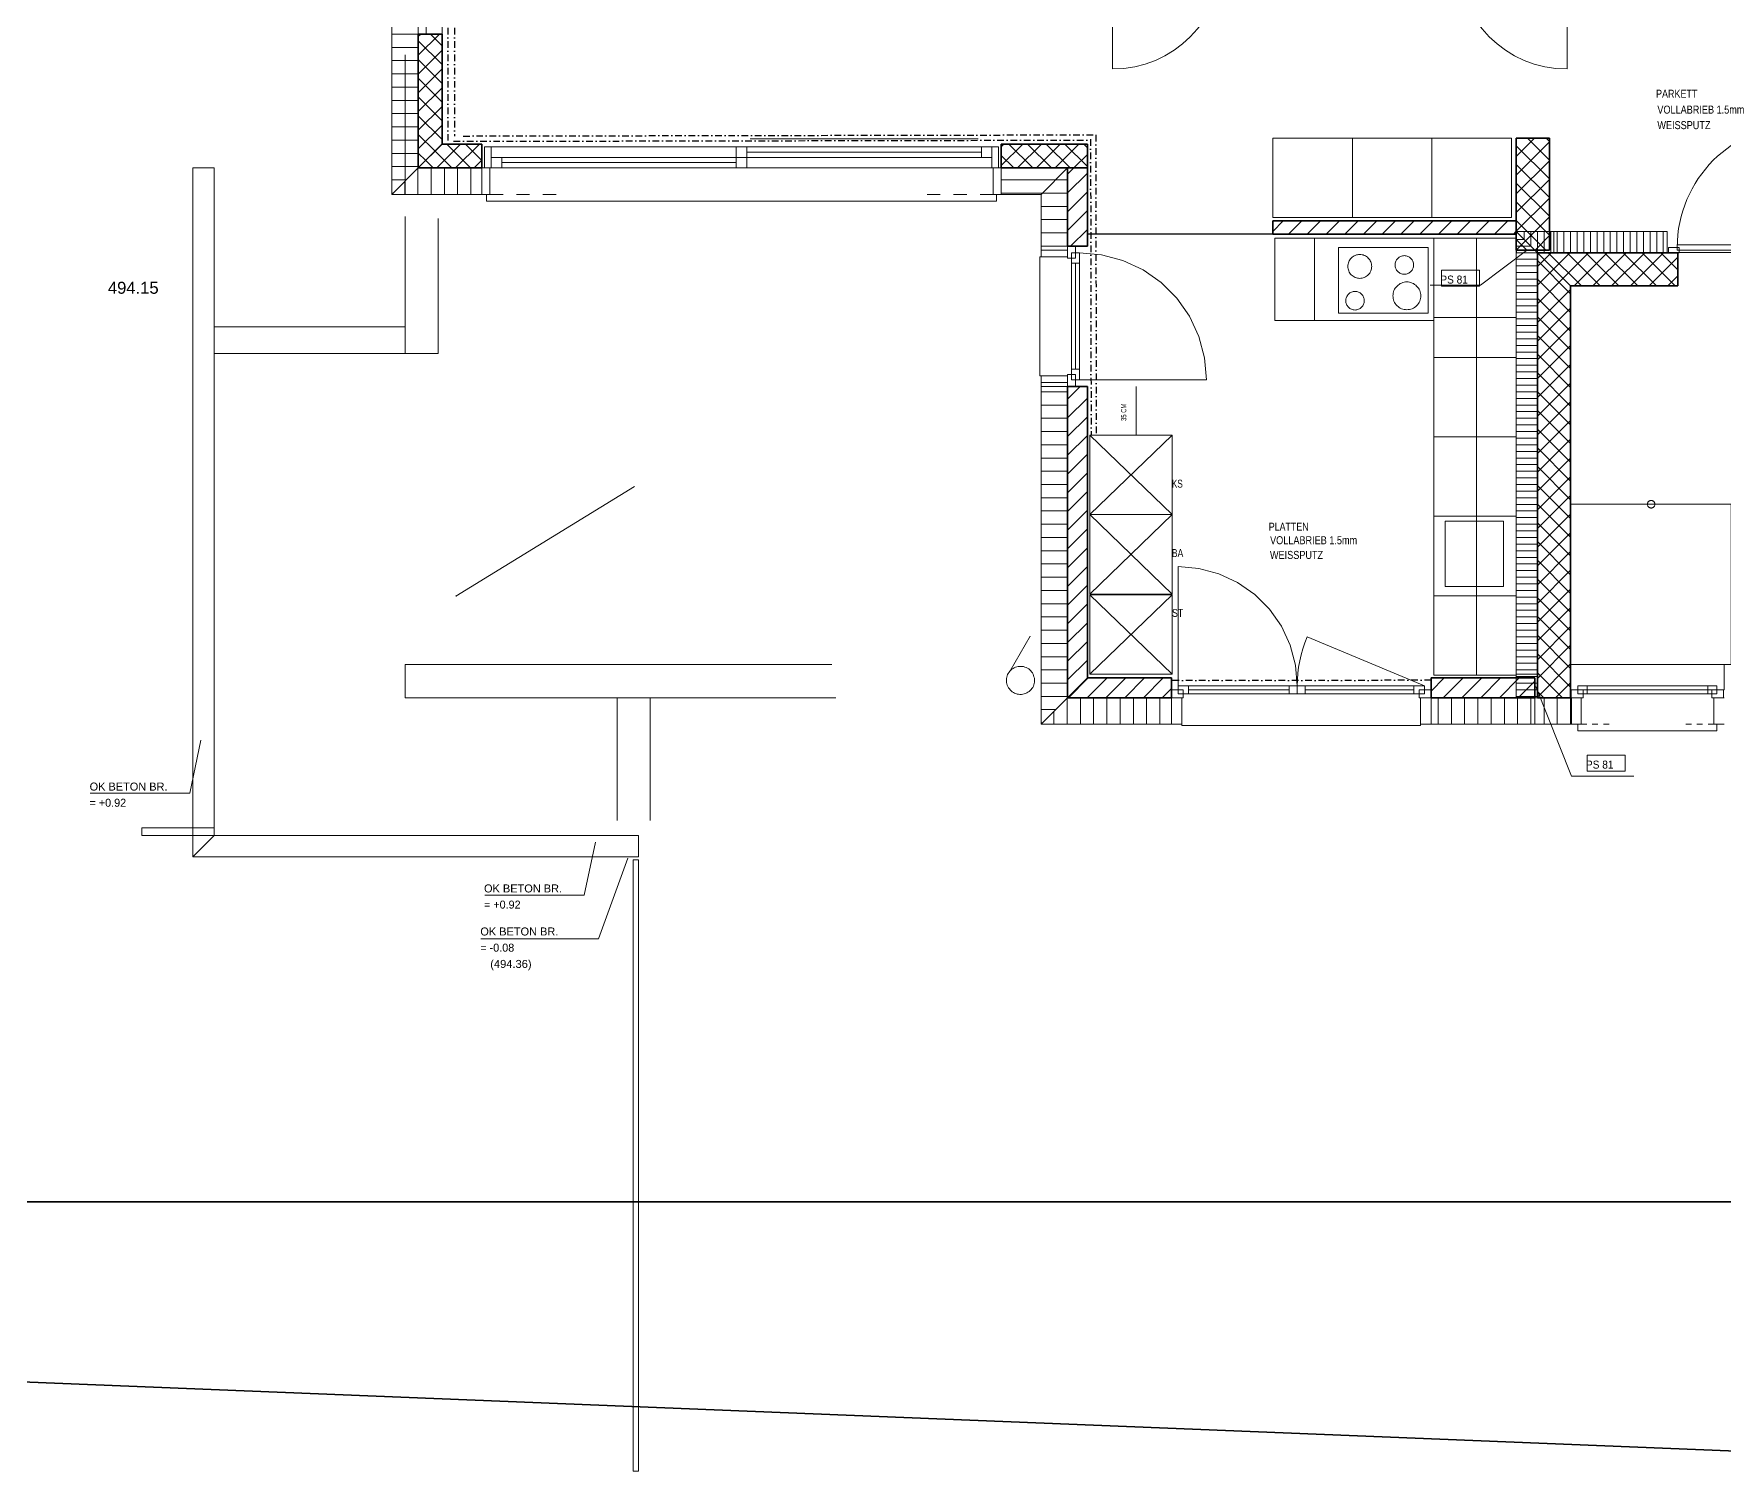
# Model space of a CAD drawing. Header units: millimetres. Extents: x -31387 to 11009, y -10752 to 13648.
# Drawn here: x -15540 to -2782, y -10752 to 101 of the extents above; entities that cross this region are included whole.
import ezdxf
from ezdxf.enums import TextEntityAlignment as Align

# ---------------------------------------------------------------- set-up
doc = ezdxf.new("R2010")
doc.units = ezdxf.units.MM
doc.header["$LTSCALE"] = 100
doc.linetypes.add('DASHDOT', pattern=[1, 0.5, -0.25, 0, -0.25])
for name, color, linetype in [('004 Leer - Architekt Sonstiges', 7, 'Continuous'), ('022 Leer - Reserve', 7, 'Continuous'), ('027 Leer - Reserve', 7, 'Continuous'), ('068 Leer - Reserve', 7, 'Continuous')]:
    doc.layers.add(name, color=color, linetype=linetype)
doc.styles.add('Arial', font='arial.ttf')
doc.styles.add('Arial Narrow', font='ARIALN.TTF')

msp = doc.modelspace()

# ---------------------------------------------------------------- linework, layer by layer
at = {"layer": '004 Leer - Architekt Sonstiges', "color": 253, "linetype": 'DASHDOT', "lineweight": 25, "true_color": 0xaaaaaa}
for p, q in [((-12428, 7452), (-12414, -733)), ((-12378, 7452), (-12364, -671)), ((-12372, -711), (-7564, -702)), ((-12300, -671), (-7524, -662)), ((-7564, -696), (-7560, -2929)), ((-7525, -662), (-7521, -2929)), ((-4994, -4780), (-6954, -4783))]:
    msp.add_line(p, q, dxfattribs=at)
at = {"layer": '004 Leer - Architekt Sonstiges', "color": 18, "linetype": 'Continuous', "lineweight": 13, "true_color": 0x000000}
for p, q in [((-12578, 2858), (-12578, 98)), ((-12458, 98), (-12458, 2858)), ((-12838, 98), (-12838, 178)), ((-12638, 178), (-12638, 98)), ((-12638, 98), (-12838, 98)), ((-12838, 98), (-12838, -1112)), ((-12638, 98), (-12838, 98)), ((-12638, -912), (-12638, 98)), ((-12458, 98), (-12638, 98)), ((-12638, 98), (-12638, -912)), ((-12578, 98), (-12458, 98)), ((-12458, -732), (-12458, 98)), ((-12638, -912), (-12458, -732)), ((-12458, -732), (-12638, -912)), ((-12158, -732), (-12458, -732)), ((-12158, -912), (-12158, -732)), ((-12138, -912), (-12138, -752)), ((-12138, -752), (-8258, -752)), ((-12138, -752), (-12088, -752)), ((-12138, -912), (-12138, -752)), ((-12088, -752), (-12088, -912)), ((-8308, -752), (-10238, -752)), ((-10238, -752), (-10238, -832)), ((-8308, -912), (-8308, -752)), ((-8308, -752), (-8258, -752)), ((-8308, -832), (-8308, -752)), ((-8258, -752), (-8258, -912)), ((-8258, -752), (-8258, -912)), ((-7588, -732), (-8238, -732)), ((-8238, -732), (-8238, -912)), ((-7588, -912), (-7588, -732)), ((-6188, -1287), (-6188, -687)), ((-6188, -687), (-5588, -687)), ((-5588, -1287), (-5588, -687)), ((-5588, -687), (-4988, -687)), ((-5588, -687), (-5588, -1287)), ((-4988, -1287), (-4988, -687)), ((-4988, -687), (-4388, -687)), ((-4988, -687), (-4988, -1287)), ((-4388, -687), (-4388, -1287)), ((-4101, -687), (-4351, -687)), ((-4351, -687), (-4351, -1532)), ((-4101, -1532), (-4101, -687)), ((-10158, -832), (-12088, -832)), ((-12088, -832), (-12088, -912)), ((-10238, -832), (-8308, -832)), ((-10158, -912), (-10158, -832)), ((-14179, -912), (-14339, -912)), ((-14339, -912), (-14339, -6112)), ((-14179, -5952), (-14179, -912)), ((-12838, -1112), (-12638, -912)), ((-12638, -912), (-12838, -1112)), ((-12158, -912), (-12638, -912)), ((-12638, -912), (-12158, -912)), ((-12158, -1112), (-12158, -912)), ((-12098, -912), (-12158, -912)), ((-12158, -912), (-12158, -1112)), ((-8258, -912), (-12138, -912)), ((-12088, -912), (-12138, -912)), ((-12098, -1112), (-12098, -912)), ((-12088, -912), (-10158, -912)), ((-8258, -912), (-8308, -912)), ((-8298, -1112), (-8298, -912)), ((-8298, -912), (-8238, -912)), ((-7738, -912), (-8238, -912)), ((-8238, -912), (-8238, -1112)), ((-8238, -912), (-7588, -912)), ((-8238, -912), (-8238, -1112)), ((-7938, -1112), (-7738, -912)), ((-7738, -912), (-7938, -1112)), ((-7738, -1502), (-7738, -912)), ((-7588, -912), (-7738, -912)), ((-7738, -912), (-7738, -1502)), ((-7588, -1502), (-7588, -912)), ((-12838, -1112), (-12158, -1112)), ((-12158, -1112), (-12098, -1112)), ((-8238, -1112), (-8298, -1112)), ((-8238, -1112), (-7938, -1112)), ((-7938, -1112), (-7938, -1502)), ((-6189, -1312), (-6189, -1412)), ((-4351, -1312), (-6189, -1312)), ((-5588, -1287), (-6188, -1287)), ((-4988, -1287), (-5588, -1287)), ((-4388, -1287), (-4988, -1287)), ((-4351, -1412), (-4351, -1312)), ((-4191, -1552), (-4351, -1392)), ((-4351, -1392), (-4351, -4912)), ((-4351, -1392), (-4191, -1552)), ((-3211, -1392), (-4351, -1392)), ((-3211, -1552), (-3211, -1392)), ((-7938, -1502), (-7738, -1502)), ((-7938, -1502), (-7938, -1582)), ((-7738, -1502), (-7938, -1502)), ((-7738, -1502), (-7588, -1502)), ((-7738, -1502), (-7738, -1592)), ((-7678, -1502), (-7738, -1502)), ((-7738, -1582), (-7738, -1502)), ((-7678, -1592), (-7678, -1502)), ((-6189, -1412), (-4351, -1412)), ((-5693, -1513), (-5017, -1513)), ((-5693, -2008), (-5693, -1513)), ((-5017, -1513), (-5017, -2008)), ((-7938, -1582), (-7738, -1582)), ((-7738, -1592), (-7678, -1592)), ((-7708, -2512), (-7708, -1552)), ((-7708, -1552), (-7648, -1552)), ((-7648, -1552), (-7648, -2512)), ((-4351, -1532), (-4101, -1532)), ((-4191, -4912), (-4191, -1552)), ((-4191, -1552), (-3211, -1552)), ((-4191, -1552), (-3941, -1802)), ((-3131, -1552), (-4191, -1552)), ((-3941, -1802), (-4191, -1552)), ((-4191, -1552), (-4191, -4912)), ((-3131, -1802), (-3131, -1552)), ((-4628, -1683), (-4916, -1683)), ((-4916, -1683), (-4916, -1804)), ((-4628, -1804), (-4628, -1683)), ((-4916, -1804), (-4628, -1804)), ((-3941, -1802), (-3131, -1802)), ((-3941, -4912), (-3941, -1802)), ((-5017, -2008), (-5693, -2008)), ((-7938, -2562), (-7938, -2482)), ((-7938, -2482), (-7738, -2482)), ((-7738, -2562), (-7738, -2472)), ((-7738, -2472), (-7678, -2472)), ((-7738, -2482), (-7738, -2562)), ((-7648, -2512), (-7708, -2512)), ((-7678, -2472), (-7678, -2562)), ((-7738, -2562), (-7938, -2562)), ((-7938, -2562), (-7938, -5112)), ((-7738, -2562), (-7938, -2562)), ((-7738, -4912), (-7738, -2562)), ((-7588, -2562), (-7738, -2562)), ((-7738, -2562), (-7738, -4912)), ((-7678, -2562), (-7738, -2562)), ((-7588, -4762), (-7588, -2562)), ((-4887, -3580), (-4448, -3580)), ((-4887, -4073), (-4887, -3580)), ((-4448, -3580), (-4448, -4073)), ((-4448, -4073), (-4887, -4073)), ((-2781, -4662), (-3941, -4662)), ((-3941, -4662), (-3941, -4852)), ((-7738, -4912), (-7588, -4762)), ((-7588, -4762), (-7738, -4912)), ((-6954, -4762), (-7588, -4762)), ((-6954, -4912), (-6954, -4762)), ((-6904, -4882), (-6904, -4822)), ((-6904, -4822), (-5044, -4822)), ((-5044, -4822), (-5044, -4882)), ((-4210, -4762), (-4994, -4762)), ((-4994, -4762), (-4994, -4912)), ((-4210, -4912), (-4210, -4762)), ((-3886, -4882), (-3886, -4822)), ((-3886, -4822), (-2836, -4822)), ((-2836, -4822), (-2836, -4882)), ((-7938, -5112), (-7738, -4912)), ((-7738, -4912), (-7938, -5112)), ((-6954, -4912), (-7738, -4912)), ((-7738, -4912), (-6954, -4912)), ((-6864, -4852), (-6954, -4852)), ((-6954, -4852), (-6954, -4912)), ((-6954, -5112), (-6954, -4912)), ((-6954, -4912), (-6864, -4912)), ((-6874, -4912), (-6954, -4912)), ((-6954, -4912), (-6954, -5112)), ((-5044, -4882), (-6904, -4882)), ((-6874, -5112), (-6874, -4912)), ((-6864, -4912), (-6864, -4852)), ((-5084, -4912), (-5084, -4852)), ((-5084, -4852), (-4994, -4852)), ((-4994, -4912), (-5084, -4912)), ((-5074, -5112), (-5074, -4912)), ((-5074, -4912), (-4994, -4912)), ((-4994, -4852), (-4994, -4912)), ((-4210, -4912), (-4994, -4912)), ((-4994, -4912), (-4994, -5112)), ((-4994, -4912), (-4210, -4912)), ((-4994, -4912), (-4994, -5112)), ((-4351, -4912), (-4191, -4912)), ((-3935, -4912), (-4210, -4912)), ((-4210, -4912), (-4210, -5112)), ((-4210, -5112), (-4210, -4912)), ((-4191, -4912), (-3941, -4912)), ((-3941, -4852), (-2781, -4852)), ((-3861, -4912), (-3941, -4912)), ((-3941, -4912), (-3941, -5112)), ((-3846, -4852), (-3936, -4852)), ((-3936, -4852), (-3936, -4912)), ((-3936, -4912), (-3846, -4912)), ((-3935, -5112), (-3935, -4912)), ((-2836, -4882), (-3886, -4882)), ((-3861, -5112), (-3861, -4912)), ((-3846, -4912), (-3846, -4852)), ((-2876, -4912), (-2876, -4852)), ((-2876, -4852), (-2786, -4852)), ((-2786, -4912), (-2876, -4912)), ((-2861, -5112), (-2861, -4912)), ((-2861, -4912), (-2781, -4912)), ((-2786, -4852), (-2786, -4912)), ((-7938, -5112), (-6954, -5112)), ((-6954, -5112), (-6874, -5112)), ((-4994, -5112), (-5074, -5112)), ((-4994, -5112), (-4210, -5112)), ((-4210, -5112), (-3935, -5112)), ((-3941, -5112), (-3861, -5112)), ((-2781, -5112), (-2861, -5112)), ((-3528, -5345), (-3816, -5345)), ((-3816, -5345), (-3816, -5466)), ((-3528, -5466), (-3528, -5345)), ((-3816, -5466), (-3528, -5466)), ((-14179, -5952), (-14339, -6112)), ((-14339, -6112), (-14179, -5952)), ((-10977, -5952), (-14179, -5952)), ((-10977, -6112), (-10977, -5952)), ((-14339, -6112), (-10977, -6112)), ((-11017, -6136), (-10977, -6136)), ((-11017, -10752), (-11017, -6136)), ((-10977, -6136), (-10977, -10752)), ((-10977, -10752), (-11017, -10752))]:
    msp.add_line(p, q, dxfattribs=at)
at = {"layer": '004 Leer - Architekt Sonstiges', "color": 7, "linetype": 'Continuous', "lineweight": 13}
for p, q in [((-7398, 665), (-7398, -165)), ((-3968, 665), (-3968, -165)), ((-12838, -1112), (-12838, 98)), ((-12638, 80), (-12620, 98)), ((-12638, -61), (-12478, 98)), ((-12638, 48), (-12458, -132)), ((-12547, 98), (-12458, 9)), ((-12458, -732), (-12458, 98)), ((-12638, -2), (-12838, -2)), ((-12638, -102), (-12838, -102)), ((-12737, -1112), (-12737, -58)), ((-12638, -203), (-12458, -23)), ((-12638, -94), (-12458, -274)), ((-12638, -202), (-12838, -202)), ((-12638, -344), (-12458, -164)), ((-12638, -235), (-12458, -415)), ((-12638, -302), (-12838, -302)), ((-12638, -486), (-12458, -306)), ((-12638, -376), (-12458, -556)), ((-12638, -402), (-12838, -402)), ((-12638, -502), (-12838, -502)), ((-12638, -627), (-12458, -447)), ((-12638, -602), (-12838, -602)), ((-12638, -518), (-12458, -698)), ((-12638, -769), (-12458, -589)), ((-12638, -702), (-12838, -702)), ((-12638, -659), (-12512, -786)), ((-12638, -910), (-12458, -730)), ((-12499, -912), (-12319, -732)), ((-12158, -732), (-12458, -732)), ((-12424, -732), (-12244, -912)), ((-12357, -912), (-12177, -732)), ((-12282, -732), (-12158, -856)), ((-10158, -752), (-10158, -832)), ((-8413, -692), (-10133, -692)), ((-10132, -692), (-10133, -692)), ((-10133, -692), (-10133, -692)), ((-10133, -692), (-10132, -692)), ((-10132, -692), (-10132, -692)), ((-8388, -752), (-8388, -832)), ((-8238, -753), (-8218, -732)), ((-8238, -894), (-8076, -732)), ((-7588, -732), (-8238, -732)), ((-8181, -732), (-8001, -912)), ((-8115, -912), (-7935, -732)), ((-8040, -732), (-7860, -912)), ((-7973, -912), (-7793, -732)), ((-7898, -732), (-7718, -912)), ((-7832, -912), (-7652, -732)), ((-7757, -732), (-7588, -901)), ((-7616, -732), (-7588, -759)), ((-7588, -912), (-7588, -732)), ((-4351, -825), (-4213, -687)), ((-4351, -687), (-4351, -1312)), ((-4351, -966), (-4101, -716)), ((-4351, -744), (-4101, -994)), ((-4266, -687), (-4101, -853)), ((-4125, -687), (-4101, -712)), ((-4101, -687), (-4101, -1532)), ((-12638, -802), (-12838, -802)), ((-12638, -801), (-12582, -856)), ((-12582, -856), (-12527, -912)), ((-12512, -786), (-12385, -912)), ((-12216, -912), (-12158, -854)), ((-12008, -832), (-12008, -912)), ((-10238, -872), (-12008, -872)), ((-10238, -832), (-10238, -912)), ((-8388, -792), (-10158, -792)), ((-8238, -817), (-8143, -912)), ((-7691, -912), (-7588, -810)), ((-4351, -1108), (-4101, -858)), ((-4351, -886), (-4101, -1136)), ((-14339, -6112), (-14339, -912)), ((-14179, -912), (-14339, -912)), ((-14339, -6112), (-14339, -912)), ((-14179, -5952), (-14179, -912)), ((-14179, -5952), (-14179, -912)), ((-12638, -902), (-12838, -902)), ((-12728, -1002), (-12838, -1002)), ((-12741, -1015), (-12741, -1112)), ((-12641, -915), (-12641, -1112)), ((-12541, -912), (-12541, -1112)), ((-12441, -912), (-12441, -1112)), ((-12341, -912), (-12341, -1112)), ((-12241, -912), (-12241, -1112)), ((-7828, -1002), (-8238, -1002)), ((-7828, -1002), (-7738, -1002)), ((-7738, -960), (-7691, -912)), ((-7738, -1101), (-7588, -951)), ((-7588, -1502), (-7588, -912)), ((-4351, -1249), (-4101, -999)), ((-12828, -1102), (-12838, -1102)), ((-12158, -1112), (-12838, -1112)), ((-12098, -1112), (-11998, -1112)), ((-11898, -1112), (-11798, -1112)), ((-11698, -1112), (-11598, -1112)), ((-8698, -1112), (-8798, -1112)), ((-8498, -1112), (-8598, -1112)), ((-8298, -1112), (-8398, -1112)), ((-7928, -1102), (-8238, -1102)), ((-7938, -1112), (-8238, -1112)), ((-7938, -1502), (-7938, -1112)), ((-7928, -1102), (-7738, -1102)), ((-7738, -1243), (-7588, -1093)), ((-4351, -1027), (-4101, -1277)), ((-4351, -1390), (-4101, -1140)), ((-7938, -1202), (-7738, -1202)), ((-7738, -1384), (-7588, -1234)), ((-4351, -1169), (-4101, -1419)), ((-7938, -1302), (-7738, -1302)), ((-7938, -1402), (-7738, -1402)), ((-7715, -1502), (-7588, -1376)), ((-6189, -1391), (-6111, -1312)), ((-6189, -1312), (-4351, -1312)), ((-6069, -1412), (-5969, -1312)), ((-5928, -1412), (-5828, -1312)), ((-5786, -1412), (-5686, -1312)), ((-5645, -1412), (-5545, -1312)), ((-5504, -1412), (-5404, -1312)), ((-5362, -1412), (-5262, -1312)), ((-5221, -1412), (-5121, -1312)), ((-5079, -1412), (-4979, -1312)), ((-4938, -1412), (-4838, -1312)), ((-4796, -1412), (-4696, -1312)), ((-4655, -1412), (-4555, -1312)), ((-4514, -1412), (-4414, -1312)), ((-4372, -1412), (-4351, -1390)), ((-4351, -1532), (-4101, -1282)), ((-4351, -1310), (-4129, -1532)), ((-4351, -4912), (-4351, -1392)), ((-4351, -1392), (-3211, -1392)), ((-4341, -1402), (-4351, -1402)), ((-4341, -1401), (-4341, -1392)), ((-4291, -1451), (-4291, -1392)), ((-4241, -1501), (-4241, -1392)), ((-4191, -1551), (-4191, -1392)), ((-4141, -1552), (-4141, -1392)), ((-4091, -1552), (-4091, -1392)), ((-4041, -1552), (-4041, -1392)), ((-3991, -1552), (-3991, -1392)), ((-3941, -1552), (-3941, -1392)), ((-3891, -1552), (-3891, -1392)), ((-3841, -1552), (-3841, -1392)), ((-3791, -1552), (-3791, -1392)), ((-3741, -1552), (-3741, -1392)), ((-3691, -1552), (-3691, -1392)), ((-3641, -1552), (-3641, -1392)), ((-3591, -1552), (-3591, -1392)), ((-3541, -1552), (-3541, -1392)), ((-3491, -1552), (-3491, -1392)), ((-3441, -1552), (-3441, -1392)), ((-3391, -1552), (-3391, -1392)), ((-3341, -1552), (-3341, -1392)), ((-3291, -1552), (-3291, -1392)), ((-3241, -1552), (-3241, -1392)), ((-3211, -1552), (-3211, -1392)), ((-3211, -1552), (-3211, -1392)), ((-7938, -1502), (-7738, -1502)), ((-6189, -1412), (-4351, -1412)), ((-4351, -1412), (-4351, -1532)), ((-4291, -1452), (-4351, -1452)), ((-4351, -1452), (-4270, -1532)), ((-4241, -1502), (-4351, -1502)), ((-4209, -1532), (-4101, -1423)), ((-7738, -1532), (-7938, -1532)), ((-7708, -1632), (-7648, -1632)), ((-7678, -2432), (-7678, -1632)), ((-4191, -1552), (-4351, -1552)), ((-4191, -1602), (-4351, -1602)), ((-4191, -1652), (-4351, -1652)), ((-4191, -4912), (-4191, -1552)), ((-4191, -1552), (-3211, -1552)), ((-4191, -1552), (-3131, -1552)), ((-4191, -4912), (-4191, -1552)), ((-4191, -1655), (-4139, -1603)), ((-4191, -1612), (-3941, -1862)), ((-4139, -1603), (-4088, -1552)), ((-4109, -1552), (-3859, -1802)), ((-4068, -1674), (-3946, -1552)), ((-3998, -1745), (-3805, -1552)), ((-3967, -1552), (-3717, -1802)), ((-3914, -1802), (-3664, -1552)), ((-3826, -1552), (-3576, -1802)), ((-3772, -1802), (-3522, -1552)), ((-3684, -1552), (-3434, -1802)), ((-3631, -1802), (-3381, -1552)), ((-3543, -1552), (-3293, -1802)), ((-3489, -1802), (-3239, -1552)), ((-3401, -1552), (-3151, -1802)), ((-3348, -1802), (-3131, -1585)), ((-3260, -1552), (-3131, -1681)), ((-3236, -1550), (-2216, -1550)), ((-2221, -1532), (-3121, -1532)), ((-4191, -1702), (-4351, -1702)), ((-4191, -1752), (-4351, -1752)), ((-4191, -1796), (-4068, -1674)), ((-4191, -1938), (-3998, -1745)), ((-4191, -1753), (-3941, -2003)), ((-3207, -1802), (-3131, -1727)), ((-4191, -1802), (-4351, -1802)), ((-4191, -1852), (-4351, -1852)), ((-4191, -1902), (-4351, -1902)), ((-4191, -2079), (-3941, -1829)), ((-4191, -1894), (-3941, -2144)), ((-3941, -1802), (-3131, -1802)), ((-3941, -4912), (-3941, -1802)), ((-4191, -1952), (-4351, -1952)), ((-4191, -2002), (-4351, -2002)), ((-4191, -2220), (-3941, -1970)), ((-4191, -2036), (-3941, -2286)), ((-12738, -2112), (-14179, -2112)), ((-14179, -2112), (-14179, -2312)), ((-12738, -2312), (-12738, -2112)), ((-4191, -2052), (-4351, -2052)), ((-4191, -2102), (-4351, -2102)), ((-4191, -2152), (-4351, -2152)), ((-4191, -2362), (-3941, -2112)), ((-4191, -2202), (-4351, -2202)), ((-4191, -2252), (-4351, -2252)), ((-4191, -2177), (-3941, -2427)), ((-4191, -2503), (-3941, -2253)), ((-14179, -2312), (-12738, -2312)), ((-4191, -2302), (-4351, -2302)), ((-4191, -2352), (-4351, -2352)), ((-4191, -2402), (-4351, -2402)), ((-4191, -2319), (-3941, -2569)), ((-4191, -2645), (-3941, -2395)), ((-7738, -2532), (-7938, -2532)), ((-7708, -2432), (-7648, -2432)), ((-4191, -2452), (-4351, -2452)), ((-4191, -2502), (-4351, -2502)), ((-4191, -2552), (-4351, -2552)), ((-4191, -2460), (-3941, -2710)), ((-4191, -2786), (-3941, -2536)), ((-7938, -5112), (-7938, -2562)), ((-7738, -2602), (-7938, -2602)), ((-7738, -2657), (-7643, -2562)), ((-7738, -2799), (-7588, -2649)), ((-7588, -4762), (-7588, -2562)), ((-7221, -2929), (-7221, -2562)), ((-4191, -2602), (-4351, -2602)), ((-4191, -2652), (-4351, -2652)), ((-4191, -2602), (-3941, -2852)), ((-4191, -2928), (-3941, -2678)), ((-7738, -2702), (-7938, -2702)), ((-7738, -2802), (-7938, -2802)), ((-7738, -2940), (-7588, -2790)), ((-4191, -2702), (-4351, -2702)), ((-4191, -2752), (-4351, -2752)), ((-4191, -2802), (-4351, -2802)), ((-4191, -2743), (-3941, -2993)), ((-7738, -2902), (-7938, -2902)), ((-7738, -3081), (-7588, -2931)), ((-4191, -2852), (-4351, -2852)), ((-4191, -2902), (-4351, -2902)), ((-4191, -3069), (-3941, -2819)), ((-4191, -2884), (-3941, -3134)), ((-7738, -3002), (-7938, -3002)), ((-4191, -2952), (-4351, -2952)), ((-4191, -3002), (-4351, -3002)), ((-4191, -3052), (-4351, -3052)), ((-4191, -3210), (-3941, -2960)), ((-4191, -3026), (-3941, -3276)), ((-7738, -3102), (-7938, -3102)), ((-7738, -3223), (-7588, -3073)), ((-4191, -3102), (-4351, -3102)), ((-4191, -3152), (-4351, -3152)), ((-4191, -3352), (-3941, -3102)), ((-4191, -3167), (-3941, -3417)), ((-11006, -3317), (-12354, -4145)), ((-7738, -3202), (-7938, -3202)), ((-7738, -3302), (-7938, -3302)), ((-7738, -3364), (-7588, -3214)), ((-4191, -3202), (-4351, -3202)), ((-4191, -3252), (-4351, -3252)), ((-4191, -3302), (-4351, -3302)), ((-4191, -3493), (-3941, -3243)), ((-4191, -3309), (-3941, -3559)), ((-7738, -3402), (-7938, -3402)), ((-7738, -3506), (-7588, -3356)), ((-4191, -3352), (-4351, -3352)), ((-4191, -3402), (-4351, -3402)), ((-4191, -3635), (-3941, -3385)), ((-7738, -3502), (-7938, -3502)), ((-7738, -3647), (-7588, -3497)), ((-4191, -3452), (-4351, -3452)), ((-4191, -3502), (-4351, -3502)), ((-4191, -3552), (-4351, -3552)), ((-4191, -3450), (-3941, -3700)), ((-4191, -3776), (-3941, -3526)), ((-7738, -3602), (-7938, -3602)), ((-7738, -3788), (-7588, -3638)), ((-4191, -3602), (-4351, -3602)), ((-4191, -3652), (-4351, -3652)), ((-4191, -3591), (-3941, -3841)), ((-4191, -3917), (-3941, -3667)), ((-7738, -3702), (-7938, -3702)), ((-7738, -3802), (-7938, -3802)), ((-7738, -3930), (-7588, -3780)), ((-4191, -3702), (-4351, -3702)), ((-4191, -3752), (-4351, -3752)), ((-4191, -3802), (-4351, -3802)), ((-4191, -3733), (-3941, -3983)), ((-4191, -4059), (-3941, -3809)), ((-7738, -3902), (-7938, -3902)), ((-7738, -4071), (-7588, -3921)), ((-4191, -3852), (-4351, -3852)), ((-4191, -3902), (-4351, -3902)), ((-4191, -3952), (-4351, -3952)), ((-4191, -3874), (-3941, -4124)), ((-4191, -4200), (-3941, -3950)), ((-7738, -4002), (-7938, -4002)), ((-7738, -4213), (-7588, -4063)), ((-4191, -4002), (-4351, -4002)), ((-4191, -4052), (-4351, -4052)), ((-4191, -4016), (-3941, -4266)), ((-7738, -4102), (-7938, -4102)), ((-7738, -4202), (-7938, -4202)), ((-7738, -4354), (-7588, -4204)), ((-4191, -4102), (-4351, -4102)), ((-4191, -4152), (-4351, -4152)), ((-4191, -4202), (-4351, -4202)), ((-4191, -4342), (-3941, -4092)), ((-4191, -4157), (-3941, -4407)), ((-7738, -4302), (-7938, -4302)), ((-4191, -4252), (-4351, -4252)), ((-4191, -4302), (-4351, -4302)), ((-4191, -4483), (-3941, -4233)), ((-4191, -4299), (-3941, -4549)), ((-8170, -4708), (-8019, -4446)), ((-7738, -4402), (-7938, -4402)), ((-7738, -4496), (-7588, -4346)), ((-4191, -4352), (-4351, -4352)), ((-4191, -4402), (-4351, -4402)), ((-4191, -4452), (-4351, -4452)), ((-4191, -4625), (-3941, -4375)), ((-4191, -4440), (-3941, -4690)), ((-7738, -4502), (-7938, -4502)), ((-7738, -4637), (-7588, -4487)), ((-4191, -4502), (-4351, -4502)), ((-4191, -4552), (-4351, -4552)), ((-4191, -4766), (-3941, -4516)), ((-4191, -4581), (-3941, -4831)), ((-7738, -4602), (-7938, -4602)), ((-7738, -4702), (-7938, -4702)), ((-7738, -4778), (-7588, -4628)), ((-4191, -4602), (-4351, -4602)), ((-4191, -4652), (-4351, -4652)), ((-4191, -4702), (-4351, -4702)), ((-4191, -4907), (-3941, -4657)), ((-7738, -4802), (-7938, -4802)), ((-7731, -4912), (-7581, -4762)), ((-7589, -4912), (-7439, -4762)), ((-6954, -4762), (-7588, -4762)), ((-7448, -4912), (-7298, -4762)), ((-7306, -4912), (-7156, -4762)), ((-7165, -4912), (-7015, -4762)), ((-7024, -4912), (-6954, -4842)), ((-6824, -4882), (-6824, -4822)), ((-6064, -4822), (-6064, -4882)), ((-6004, -4822), (-6004, -4882)), ((-5944, -4822), (-5944, -4882)), ((-5124, -4882), (-5124, -4822)), ((-4994, -4862), (-4894, -4762)), ((-4210, -4762), (-4994, -4762)), ((-4902, -4912), (-4752, -4762)), ((-4761, -4912), (-4611, -4762)), ((-4619, -4912), (-4469, -4762)), ((-4478, -4912), (-4328, -4762)), ((-4191, -4752), (-4351, -4752)), ((-4191, -4802), (-4351, -4802)), ((-4337, -4912), (-4210, -4786)), ((-4191, -4723), (-4001, -4912)), ((-4054, -4912), (-3941, -4799)), ((-3816, -4882), (-3816, -4822)), ((-2906, -4882), (-2906, -4822)), ((-11137, -4912), (-11137, -5838)), ((-10887, -4912), (-10887, -5838)), ((-7738, -4902), (-7938, -4902)), ((-7741, -4915), (-7741, -5112)), ((-7641, -4912), (-7641, -5112)), ((-7541, -4912), (-7541, -5112)), ((-7441, -4912), (-7441, -5112)), ((-7341, -4912), (-7341, -5112)), ((-7241, -4912), (-7241, -5112)), ((-7141, -4912), (-7141, -5112)), ((-7041, -4912), (-7041, -5112)), ((-6064, -4852), (-6824, -4852)), ((-5124, -4852), (-5944, -4852)), ((-4941, -4912), (-4941, -5112)), ((-4841, -4912), (-4841, -5112)), ((-4741, -4912), (-4741, -5112)), ((-4641, -4912), (-4641, -5112)), ((-4541, -4912), (-4541, -5112)), ((-4441, -4912), (-4441, -5112)), ((-4191, -4852), (-4351, -4852)), ((-4191, -4902), (-4351, -4902)), ((-4341, -4912), (-4341, -5112)), ((-4241, -4912), (-4241, -5112)), ((-3935, -4912), (-4210, -4912)), ((-4191, -4864), (-4143, -4912)), ((-4141, -4912), (-4141, -5112)), ((-4041, -4912), (-4041, -5112)), ((-3941, -4912), (-3941, -5112)), ((-3861, -4912), (-3941, -4912)), ((-3941, -4912), (-3941, -5112)), ((-3861, -5112), (-3861, -4912)), ((-3861, -5112), (-3861, -4912)), ((-2906, -4852), (-3816, -4852)), ((-2861, -5112), (-2861, -4912)), ((-2861, -5112), (-2861, -4912)), ((-2861, -4912), (-2781, -4912)), ((-7828, -5002), (-7938, -5002)), ((-7928, -5102), (-7938, -5102)), ((-7841, -5015), (-7841, -5112)), ((-6954, -5112), (-7938, -5112)), ((-4210, -5112), (-4994, -5112)), ((-3935, -5112), (-4210, -5112)), ((-3941, -5112), (-3861, -5112)), ((-3941, -5112), (-3861, -5112)), ((-3861, -5112), (-3886, -5112)), ((-3861, -5112), (-3819, -5112)), ((-3777, -5112), (-3735, -5112)), ((-3693, -5112), (-3651, -5112)), ((-3029, -5112), (-3071, -5112)), ((-2945, -5112), (-2987, -5112)), ((-2861, -5112), (-2903, -5112)), ((-2861, -5112), (-2836, -5112)), ((-2781, -5112), (-2861, -5112)), ((-2781, -5112), (-2861, -5112)), ((-10977, -5952), (-14179, -5952)), ((-10977, -5952), (-14179, -5952)), ((-10977, -5952), (-10977, -6112)), ((-10977, -6112), (-14339, -6112)), ((-10977, -6112), (-14339, -6112)), ((-11017, -10752), (-11017, -6136))]:
    msp.add_line(p, q, dxfattribs=at)
at = {"layer": '004 Leer - Architekt Sonstiges', "color": 7, "linetype": 'Continuous', "lineweight": 18}
for p, q in [((-12838, 98), (-12838, 178)), ((-12838, 98), (-12838, 178)), ((-12638, 178), (-12638, 98)), ((-12838, -1112), (-12838, 98)), ((-12638, -912), (-12638, 98)), ((-12158, -912), (-12638, -912)), ((-12098, -912), (-12158, -912)), ((-12098, -1112), (-12098, -912)), ((-12098, -1112), (-12098, -912)), ((-8298, -1112), (-8298, -912)), ((-8298, -1112), (-8298, -912)), ((-8298, -912), (-8238, -912)), ((-7738, -912), (-8238, -912)), ((-7738, -1502), (-7738, -912)), ((-12158, -1112), (-12838, -1112)), ((-12158, -1112), (-12098, -1112)), ((-12158, -1112), (-12098, -1112)), ((-12098, -1112), (-12123, -1112)), ((-8298, -1112), (-8273, -1112)), ((-8238, -1112), (-8298, -1112)), ((-8238, -1112), (-8298, -1112)), ((-7938, -1112), (-8238, -1112)), ((-7938, -1502), (-7938, -1112)), ((-4351, -4912), (-4351, -1392)), ((-4351, -1392), (-3211, -1392)), ((-7938, -1502), (-7938, -1582)), ((-7938, -1502), (-7938, -1582)), ((-7738, -1582), (-7738, -1502)), ((-7938, -1582), (-7738, -1582)), ((-7938, -1582), (-7738, -1582)), ((-4191, -4912), (-4191, -1552)), ((-4191, -1552), (-3211, -1552)), ((-7938, -2482), (-7738, -2482)), ((-7938, -2562), (-7938, -2482)), ((-7938, -2482), (-7738, -2482)), ((-7938, -2562), (-7938, -2482)), ((-7738, -2482), (-7738, -2562)), ((-7938, -5112), (-7938, -2562)), ((-7738, -4912), (-7738, -2562)), ((-6954, -4912), (-7738, -4912)), ((-6874, -4912), (-6954, -4912)), ((-6874, -5112), (-6874, -4912)), ((-6874, -5112), (-6874, -4912)), ((-5074, -5112), (-5074, -4912)), ((-5074, -5112), (-5074, -4912)), ((-5074, -4912), (-4994, -4912)), ((-4210, -4912), (-4994, -4912)), ((-3935, -4912), (-4210, -4912)), ((-4210, -4912), (-4210, -5112)), ((-4210, -4912), (-4210, -5112)), ((-3935, -4912), (-3935, -5112)), ((-6954, -5112), (-7938, -5112)), ((-6954, -5112), (-6874, -5112)), ((-6954, -5112), (-6874, -5112)), ((-4994, -5112), (-5074, -5112)), ((-4994, -5112), (-5074, -5112)), ((-4210, -5112), (-4994, -5112)), ((-3935, -5112), (-4210, -5112))]:
    msp.add_line(p, q, dxfattribs=at)
at = {"layer": '004 Leer - Architekt Sonstiges', "color": 7, "linetype": 'Continuous', "lineweight": 35}
for p, q in [((-12638, -912), (-12638, 98)), ((-12458, 98), (-12638, 98)), ((-12458, -732), (-12458, 98)), ((-12158, -732), (-12458, -732)), ((-12158, -732), (-12158, -912)), ((-7588, -732), (-8238, -732)), ((-8238, -732), (-8238, -912)), ((-7588, -912), (-7588, -732)), ((-4351, -687), (-4351, -1532)), ((-4351, -687), (-4101, -687)), ((-4101, -687), (-4101, -1532)), ((-12158, -912), (-12638, -912)), ((-7738, -912), (-8238, -912)), ((-7738, -912), (-7588, -912)), ((-7738, -1502), (-7738, -912)), ((-7738, -912), (-7588, -912)), ((-7588, -1502), (-7588, -912)), ((-6189, -1312), (-4351, -1312)), ((-6189, -1412), (-6189, -1312)), ((-7588, -1502), (-7738, -1502)), ((-6189, -1412), (-4351, -1412)), ((-4351, -1532), (-4101, -1532)), ((-4191, -1552), (-3131, -1552)), ((-4191, -4912), (-4191, -1552)), ((-3131, -1552), (-3131, -1802)), ((-3131, -1552), (-3131, -1802)), ((-3941, -1802), (-3131, -1802)), ((-3941, -4912), (-3941, -1802)), ((-7738, -4912), (-7738, -2562)), ((-7588, -2562), (-7738, -2562)), ((-7588, -4762), (-7588, -2562)), ((-3941, -4662), (-3941, -4912)), ((-3941, -4662), (-3941, -4912)), ((-6954, -4762), (-7588, -4762)), ((-6954, -4762), (-6954, -4912)), ((-4210, -4762), (-4994, -4762)), ((-4994, -4762), (-4994, -4912)), ((-4210, -4762), (-4210, -4912)), ((-6954, -4912), (-7738, -4912)), ((-4210, -4912), (-4994, -4912)), ((-3941, -4912), (-4191, -4912))]:
    msp.add_line(p, q, dxfattribs=at)
at = {"layer": '004 Leer - Architekt Sonstiges', "color": 8, "linetype": 'Continuous', "lineweight": 25, "true_color": 0x808080}
msp.add_line((-6189, -1412), (-7588, -1412), dxfattribs=at)
at = {"layer": '004 Leer - Architekt Sonstiges', "color": 18, "linetype": 'Continuous', "lineweight": 18, "true_color": 0x000000}
for p, q in [((-3201, -1552), (-3201, -1512)), ((-3201, -1512), (-3121, -1512)), ((-3136, -1532), (-3136, -1492)), ((-3136, -1492), (-2206, -1492)), ((-3121, -1512), (-3121, -1552)), ((-3121, -1552), (-3201, -1552)), ((-2206, -1532), (-3136, -1532))]:
    msp.add_line(p, q, dxfattribs=at)
at = {"layer": '004 Leer - Architekt Sonstiges', "color": 252, "linetype": 'Continuous', "lineweight": 13, "true_color": 0x8c8c8c}
for p, q in [((-14179, -2112), (-12738, -2112)), ((-14179, -2312), (-14179, -2112)), ((-12738, -2312), (-12738, -2112)), ((-14179, -2312), (-12738, -2312))]:
    msp.add_line(p, q, dxfattribs=at)
at = {"layer": '004 Leer - Architekt Sonstiges', "color": 8, "linetype": 'Continuous', "lineweight": 13, "true_color": 0x777777}
msp.add_line((-5929, -4452), (-5044, -4822), dxfattribs=at)
at = {"layer": '004 Leer - Architekt Sonstiges', "color": 7, "linetype": 'Continuous', "lineweight": 35}
msp.add_lwpolyline([(-31387, 12283), (10613, 12283), (10613, -8717), (-31387, -8717)], close=True, dxfattribs=at)
at = {"layer": '004 Leer - Architekt Sonstiges', "color": 7, "linetype": 'Continuous', "lineweight": 13}
for points in [[(-12578, 98), (-12458, 98), (-12458, 2858), (-12578, 2858)], [(-8298, -912), (-8298, -1112), (-8273, -1112), (-8273, -1162), (-12123, -1162), (-12123, -1112), (-12098, -1112), (-12098, -912)], [(-12738, -1278), (-12738, -2314), (-12488, -2314), (-12488, -1293)], [(-7708, -2472), (-7738, -2472), (-7738, -2482), (-7948, -2482), (-7948, -1582), (-7738, -1582), (-7738, -1592), (-7708, -1592)], [(-7648, -2512), (-6688, -2512), (-6688, -2512), (-6703, -2345), (-6746, -2184), (-6817, -2032), (-6913, -1895), (-7031, -1777), (-7168, -1681), (-7320, -1610), (-7482, -1567), (-7648, -1552)], [(-5002, -1796), (-4620, -1796), (-4274, -1536)], [(-6904, -4822), (-6904, -3922), (-6904, -3922), (-6747, -3936), (-6596, -3976), (-6454, -4043), (-6325, -4133), (-6214, -4244), (-6124, -4372), (-6058, -4514), (-6017, -4666), (-6004, -4822)], [(-9487, -4912), (-12738, -4912), (-12738, -4662), (-9518, -4662)], [(-2781, -4852), (-2781, -4662), (-3941, -4662), (-3941, -4852)], [(-3463, -5504), (-3935, -5504), (-4204, -4828)], [(-5084, -4882), (-5084, -4912), (-5074, -4912), (-5074, -5122), (-6874, -5122), (-6874, -4912), (-6864, -4912), (-6864, -4882)], [(-2876, -4882), (-2876, -4912), (-2861, -4912), (-2861, -5112), (-2836, -5112), (-2836, -5162), (-3886, -5162), (-3886, -5112), (-3861, -5112), (-3861, -4912), (-3846, -4912), (-3846, -4882)], [(-14279, -5233), (-14363, -5632), (-15114, -5632)], [(-11057, -6124), (-11277, -6732), (-12165, -6731)], [(-11301, -6003), (-11386, -6402), (-12137, -6402)], [(-11017, -6136), (-10977, -6136), (-10977, -10752)]]:
    msp.add_lwpolyline(points, dxfattribs=at)
for points in [[(-8258, -912), (-12138, -912), (-12138, -752), (-8258, -752)], [(-12138, -752), (-12088, -752), (-12088, -912), (-12138, -912)], [(-8308, -752), (-10238, -752), (-10238, -832), (-8308, -832)], [(-10132, -692), (-10133, -692), (-10132, -692)], [(-8258, -912), (-8308, -912), (-8308, -752), (-8258, -752)], [(-5588, -687), (-5588, -1287), (-6188, -1287), (-6188, -687)], [(-4988, -687), (-4988, -1287), (-5588, -1287), (-5588, -687)], [(-4388, -687), (-4388, -1287), (-4988, -1287), (-4988, -687)], [(-10158, -832), (-12088, -832), (-12088, -912), (-10158, -912)], [(-7738, -1502), (-7738, -1592), (-7678, -1592), (-7678, -1502)], [(-5693, -1513), (-5017, -1513), (-5017, -2008), (-5693, -2008)], [(-7708, -2512), (-7708, -1552), (-7648, -1552), (-7648, -2512)], [(-5442, -1656), (-5443, -1664), (-5444, -1673), (-5446, -1682), (-5449, -1690), (-5453, -1698), (-5457, -1706), (-5463, -1713), (-5468, -1719), (-5475, -1725), (-5482, -1730), (-5490, -1735), (-5498, -1739), (-5506, -1742), (-5515, -1744), (-5523, -1745), (-5532, -1746), (-5541, -1745), (-5550, -1744), (-5558, -1742), (-5567, -1739), (-5575, -1735), (-5582, -1730), (-5589, -1725), (-5596, -1719), (-5602, -1713), (-5607, -1706), (-5611, -1698), (-5615, -1690), (-5618, -1682), (-5620, -1673), (-5622, -1664), (-5622, -1656), (-5622, -1647), (-5620, -1638), (-5618, -1629), (-5615, -1621), (-5611, -1613), (-5607, -1606), (-5602, -1598), (-5596, -1592), (-5589, -1586), (-5582, -1581), (-5575, -1576), (-5567, -1572), (-5558, -1569), (-5550, -1567), (-5541, -1566), (-5532, -1566), (-5523, -1566), (-5515, -1567), (-5506, -1569), (-5498, -1572), (-5490, -1576), (-5482, -1581), (-5475, -1586), (-5468, -1592), (-5463, -1598), (-5457, -1606), (-5453, -1613), (-5449, -1621), (-5446, -1629), (-5444, -1638), (-5443, -1647)], [(-5126, -1644), (-5126, -1651), (-5127, -1658), (-5129, -1665), (-5131, -1671), (-5134, -1677), (-5137, -1683), (-5141, -1689), (-5146, -1694), (-5151, -1698), (-5157, -1702), (-5163, -1706), (-5169, -1709), (-5175, -1711), (-5182, -1713), (-5189, -1714), (-5196, -1714), (-5202, -1714), (-5209, -1713), (-5216, -1711), (-5222, -1709), (-5229, -1706), (-5234, -1702), (-5240, -1698), (-5245, -1694), (-5250, -1689), (-5254, -1683), (-5257, -1677), (-5260, -1671), (-5263, -1665), (-5264, -1658), (-5265, -1651), (-5266, -1644), (-5265, -1637), (-5264, -1631), (-5263, -1624), (-5260, -1617), (-5257, -1611), (-5254, -1605), (-5250, -1600), (-5245, -1595), (-5240, -1590), (-5234, -1586), (-5229, -1583), (-5222, -1580), (-5216, -1577), (-5209, -1576), (-5202, -1575), (-5196, -1574), (-5189, -1575), (-5182, -1576), (-5175, -1577), (-5169, -1580), (-5163, -1583), (-5157, -1586), (-5151, -1590), (-5146, -1595), (-5141, -1600), (-5137, -1605), (-5134, -1611), (-5131, -1617), (-5129, -1624), (-5127, -1631), (-5126, -1637)], [(-5072, -1878), (-5072, -1888), (-5074, -1898), (-5076, -1908), (-5080, -1918), (-5084, -1927), (-5090, -1936), (-5096, -1945), (-5103, -1952), (-5110, -1959), (-5119, -1965), (-5127, -1970), (-5137, -1975), (-5146, -1978), (-5156, -1981), (-5167, -1982), (-5177, -1983), (-5187, -1982), (-5197, -1981), (-5207, -1978), (-5217, -1975), (-5226, -1970), (-5235, -1965), (-5243, -1959), (-5251, -1952), (-5258, -1945), (-5264, -1936), (-5269, -1927), (-5274, -1918), (-5277, -1908), (-5280, -1898), (-5281, -1888), (-5282, -1878), (-5281, -1868), (-5280, -1857), (-5277, -1847), (-5274, -1838), (-5269, -1828), (-5264, -1820), (-5258, -1811), (-5251, -1804), (-5243, -1797), (-5235, -1791), (-5226, -1785), (-5217, -1781), (-5207, -1777), (-5197, -1775), (-5187, -1773), (-5177, -1773), (-5167, -1773), (-5156, -1775), (-5146, -1777), (-5137, -1781), (-5127, -1785), (-5119, -1791), (-5110, -1797), (-5103, -1804), (-5096, -1811), (-5090, -1820), (-5084, -1828), (-5080, -1838), (-5076, -1847), (-5074, -1857), (-5072, -1868)], [(-5498, -1915), (-5498, -1921), (-5499, -1928), (-5501, -1935), (-5503, -1941), (-5506, -1948), (-5510, -1953), (-5514, -1959), (-5519, -1964), (-5524, -1969), (-5529, -1973), (-5535, -1976), (-5541, -1979), (-5548, -1982), (-5554, -1983), (-5561, -1984), (-5568, -1985), (-5575, -1984), (-5582, -1983), (-5588, -1982), (-5595, -1979), (-5601, -1976), (-5607, -1973), (-5612, -1969), (-5618, -1964), (-5622, -1959), (-5626, -1953), (-5630, -1948), (-5633, -1941), (-5635, -1935), (-5637, -1928), (-5638, -1921), (-5638, -1915), (-5638, -1908), (-5637, -1901), (-5635, -1894), (-5633, -1888), (-5630, -1882), (-5626, -1876), (-5622, -1870), (-5618, -1865), (-5612, -1860), (-5607, -1856), (-5601, -1853), (-5595, -1850), (-5588, -1848), (-5582, -1846), (-5575, -1845), (-5568, -1845), (-5561, -1845), (-5554, -1846), (-5548, -1848), (-5541, -1850), (-5535, -1853), (-5529, -1856), (-5524, -1860), (-5519, -1865), (-5514, -1870), (-5510, -1876), (-5506, -1882), (-5503, -1888), (-5501, -1894), (-5499, -1901), (-5498, -1908)], [(-7738, -2562), (-7738, -2472), (-7678, -2472), (-7678, -2562)], [(-7221, -2565), (-7221, -2562), (-7220, -2565), (-7221, -2564)], [(-7220, -2926), (-7221, -2929), (-7221, -2926), (-7221, -2927)], [(-3313, -3431), (-3311, -3433), (-3309, -3435), (-3308, -3438), (-3307, -3440), (-3306, -3443), (-3305, -3446), (-3305, -3448), (-3304, -3451), (-3305, -3454), (-3305, -3457), (-3306, -3459), (-3307, -3462), (-3308, -3465), (-3309, -3467), (-3311, -3469), (-3313, -3471), (-3315, -3473), (-3317, -3475), (-3319, -3476), (-3322, -3477), (-3325, -3478), (-3327, -3479), (-3330, -3480), (-3333, -3480), (-3336, -3480), (-3339, -3479), (-3341, -3478), (-3344, -3477), (-3346, -3476), (-3349, -3475), (-3351, -3473), (-3353, -3471), (-3355, -3469), (-3357, -3467), (-3358, -3465), (-3359, -3462), (-3360, -3459), (-3361, -3457), (-3361, -3454), (-3362, -3451), (-3361, -3448), (-3361, -3446), (-3360, -3443), (-3359, -3440), (-3358, -3438), (-3357, -3435), (-3355, -3433), (-3353, -3431), (-3351, -3429), (-3349, -3427), (-3346, -3426), (-3344, -3425), (-3341, -3424), (-3339, -3423), (-3336, -3423), (-3333, -3423), (-3330, -3423), (-3327, -3423), (-3325, -3424), (-3322, -3425), (-3319, -3426), (-3317, -3427), (-3315, -3429)], [(-4887, -3580), (-4448, -3580), (-4448, -4073), (-4887, -4073)], [(-12351, -4144), (-12354, -4145), (-12352, -4143)], [(-8021, -4449), (-8019, -4446), (-8020, -4449)], [(-8001, -4834), (-8007, -4843), (-8013, -4851), (-8021, -4858), (-8028, -4865), (-8037, -4871), (-8046, -4876), (-8056, -4880), (-8066, -4883), (-8076, -4886), (-8086, -4887), (-8097, -4887), (-8107, -4886), (-8117, -4884), (-8127, -4881), (-8137, -4878), (-8146, -4873), (-8155, -4867), (-8163, -4861), (-8171, -4853), (-8177, -4846), (-8183, -4837), (-8188, -4828), (-8193, -4818), (-8196, -4808), (-8198, -4798), (-8199, -4788), (-8199, -4777), (-8198, -4767), (-8197, -4757), (-8194, -4747), (-8190, -4737), (-8185, -4728), (-8179, -4719), (-8173, -4711), (-8166, -4703), (-8158, -4697), (-8149, -4691), (-8140, -4686), (-8131, -4681), (-8121, -4678), (-8110, -4676), (-8100, -4675), (-8090, -4675), (-8079, -4676), (-8069, -4677), (-8059, -4680), (-8049, -4684), (-8040, -4689), (-8031, -4695), (-8023, -4701), (-8016, -4708), (-8009, -4716), (-8003, -4725), (-7998, -4734), (-7994, -4743), (-7991, -4753), (-7988, -4764), (-7987, -4774), (-7987, -4784), (-7988, -4795), (-7990, -4805), (-7993, -4815), (-7996, -4825)], [(-5044, -4882), (-6904, -4882), (-6904, -4822), (-5044, -4822)], [(-2836, -4882), (-3886, -4882), (-3886, -4822), (-2836, -4822)], [(-6954, -4912), (-6864, -4912), (-6864, -4852), (-6954, -4852)], [(-4994, -4912), (-5084, -4912), (-5084, -4852), (-4994, -4852)], [(-3936, -4912), (-3846, -4912), (-3846, -4852), (-3936, -4852)], [(-2786, -4912), (-2876, -4912), (-2876, -4852), (-2786, -4852)], [(-14726, -5895), (-14339, -5895), (-14339, -5951), (-14726, -5951)]]:
    msp.add_lwpolyline(points, close=True, dxfattribs=at)
at = {"layer": '004 Leer - Architekt Sonstiges', "color": 150, "linetype": 'Continuous', "lineweight": 18, "true_color": 0x0099ff}
for points in [[(-4349, -1392), (-4068, -1392), (-4068, -1552), (-4349, -1552)], [(-4351, -4735), (-4191, -4735), (-4191, -4912), (-4351, -4912)]]:
    msp.add_lwpolyline(points, close=True, dxfattribs=at)
at = {"layer": '004 Leer - Architekt Sonstiges', "color": 8, "linetype": 'Continuous', "lineweight": 13, "true_color": 0x777777}
msp.add_lwpolyline([(-4351, -1442), (-4351, -4742), (-4651, -4742), (-4651, -1442)], close=True, dxfattribs=at)
at = {"layer": '004 Leer - Architekt Sonstiges', "color": 7, "linetype": 'Continuous', "lineweight": 18}
for points in [[(-3121, -1552), (-3201, -1552), (-3201, -1512), (-3121, -1512)], [(-2206, -1532), (-3136, -1532), (-3136, -1492), (-2206, -1492)], [(-14339, -5895), (-14179, -5895), (-14179, -5951), (-14339, -5951)]]:
    msp.add_lwpolyline(points, close=True, dxfattribs=at)
at = {"layer": '004 Leer - Architekt Sonstiges', "color": 7, "linetype": 'Continuous', "lineweight": 13}
for centre, start, end in [((-7398, 665), 270, 0), ((-3968, 665), 180, 270)]:
    msp.add_arc(centre, 830, start, end, dxfattribs=at)
at = {"layer": '004 Leer - Architekt Sonstiges', "color": 7, "linetype": 'Continuous', "lineweight": 18}
msp.add_arc((-2206, -1512), 930, 90, 180, dxfattribs=at)
at = {"layer": '004 Leer - Architekt Sonstiges', "color": 8, "linetype": 'Continuous', "lineweight": 13, "true_color": 0x777777}
msp.add_arc((-5044, -4822), 960, 157.3406, 180, dxfattribs=at)
at = {"layer": '022 Leer - Reserve', "color": 7, "linetype": 'Continuous', "lineweight": 13}
msp.add_lwpolyline([(-3938, -3451), (-2728, -3451), (-2728, -4662), (-3938, -4662)], close=True, dxfattribs=at)
at = {"layer": '027 Leer - Reserve', "color": 7, "linetype": 'Continuous', "lineweight": 13}
for p, q in [((-6947, -2929), (-7570, -3529)), ((-6947, -3529), (-7570, -2929)), ((-6947, -3529), (-7570, -4129)), ((-6947, -4129), (-7570, -3529)), ((-6947, -4135), (-7570, -4735)), ((-6947, -4735), (-7570, -4135))]:
    msp.add_line(p, q, dxfattribs=at)
for points in [[(-5874, -2065), (-6174, -2065), (-6174, -1442), (-5874, -1442)], [(-4974, -2065), (-5874, -2065), (-5874, -1442), (-4974, -1442)], [(-4974, -2042), (-4974, -1442), (-4351, -1442), (-4351, -2042)], [(-4974, -2342), (-4974, -2042), (-4351, -2042), (-4351, -2342)], [(-4974, -2942), (-4974, -2342), (-4351, -2342), (-4351, -2942)], [(-7570, -2929), (-7570, -3529), (-6947, -3529), (-6947, -2929)], [(-4974, -3542), (-4974, -2942), (-4351, -2942), (-4351, -3542)], [(-7570, -3529), (-7570, -4129), (-6947, -4129), (-6947, -3529)], [(-4974, -4142), (-4974, -3542), (-4351, -3542), (-4351, -4142)], [(-7570, -4135), (-7570, -4735), (-6947, -4735), (-6947, -4135)], [(-4974, -4742), (-4974, -4142), (-4351, -4142), (-4351, -4742)]]:
    msp.add_lwpolyline(points, close=True, dxfattribs=at)
at = {"layer": '068 Leer - Reserve', "color": 7, "linetype": 'Continuous', "lineweight": 35}
msp.add_line((-17678, -9995), (1072, -10752), dxfattribs=at)

# ---------------------------------------------------------------- texts
at = {"layer": '004 Leer - Architekt Sonstiges', "color": 7, "linetype": 'Continuous', "lineweight": 13}
for s, height, style, width, p, p2 in [('PARKETT', 60.4, 'Arial Narrow', 0.979151, (-3296, -382), (-2984, -382)), ('VOLLABRIEB 1.5mm', 60.41, 'Arial Narrow', 0.992597, (-3286, -502), (-2629, -502)), ('WEISSPUTZ', 60.4, 'Arial Narrow', 0.993557, (-3286, -619), (-2885, -619)), ('PS 81', 60.4, 'Arial', 0.904261, (-4924, -1785), (-4716, -1785)), ('KS', 60.4, 'Arial Narrow', 0.905636, (-6951, -3326), (-6868, -3326)), ('PLATTEN', 60.4, 'Arial Narrow', 0.964466, (-6219, -3651), (-5918, -3651)), ('VOLLABRIEB 1.5mm', 60.41, 'Arial Narrow', 0.992597, (-6209, -3753), (-5552, -3753)), ('BA', 60.4, 'Arial Narrow', 0.946265, (-6951, -3850), (-6864, -3850)), ('WEISSPUTZ', 60.4, 'Arial Narrow', 0.993557, (-6210, -3864), (-5809, -3864)), ('ST', 60.4, 'Arial Narrow', 0.949384, (-6949, -4302), (-6865, -4302)), ('PS 81', 60.4, 'Arial', 0.904261, (-3825, -5447), (-3617, -5447)), ('OK BETON BR.', 60.41, 'Arial', 0.981066, (-15119, -5613), (-14531, -5613)), ('= +0.92', 60.4, 'Arial', 0.967892, (-15120, -5735), (-14843, -5735)), ('OK BETON BR.', 60.41, 'Arial', 0.981066, (-12142, -6382), (-11553, -6382)), ('= +0.92', 60.4, 'Arial', 0.967892, (-12142, -6504), (-11866, -6504)), ('OK BETON BR.', 60.41, 'Arial', 0.981066, (-12170, -6707), (-11581, -6707)), ('= -0.08', 60.4, 'Arial', 0.968294, (-12170, -6829), (-11914, -6829)), ('   (494.36)', 60.41, 'Arial', 0.992141, (-12165, -6952), (-11783, -6952))]:
    msp.add_text(s, height=height, dxfattribs=dict(at, style=style, width=width)).set_placement(p, p2, align=Align.FIT)
at = {"layer": '004 Leer - Architekt Sonstiges', "color": 216, "linetype": 'Continuous', "lineweight": 13, "true_color": 0x800080, "style": 'Arial', "width": 0.990628}
msp.add_text('494.15', height=90.6, dxfattribs=at).set_placement((-14981, -1862), (-14598, -1862), align=Align.FIT)
at = {"layer": '004 Leer - Architekt Sonstiges', "color": 7, "linetype": 'Continuous', "lineweight": 13, "style": 'Arial Narrow', "width": 0.960261}
msp.add_text('35 CM', height=40.3, rotation=90, dxfattribs=at).set_placement((-7294, -2822), (-7294, -2692), align=Align.FIT)

doc.saveas('drawing.dxf')
